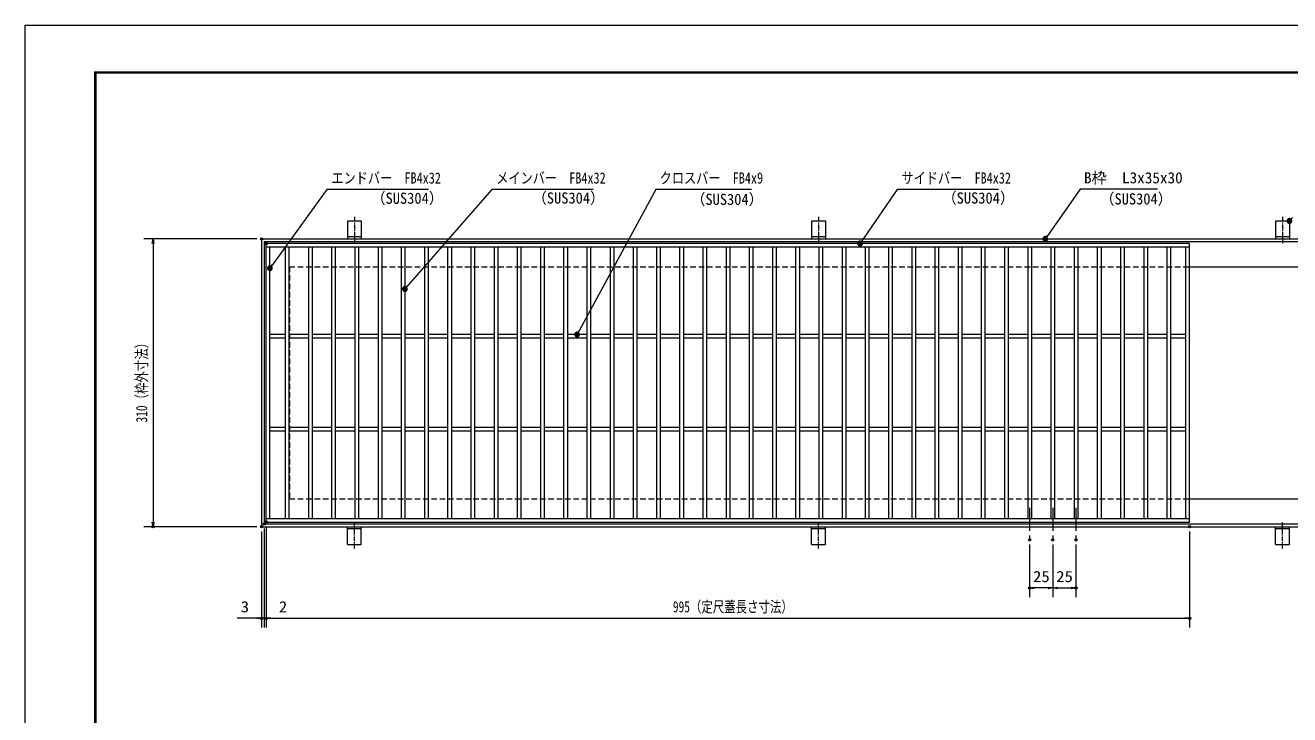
# Model space of a CAD drawing. Units: millimetres, scale not verified. Extents: x -1050 to 1050, y -742 to 742.
# Drawn here: x -1050 to 312, y 0 to 742 of the extents above; entities that cross this region are included whole.
import ezdxf
from ezdxf.enums import TextEntityAlignment as Align

# ---------------------------------------------------------------- set-up
doc = ezdxf.new("R2010")
doc.units = ezdxf.units.MM
doc.header["$LTSCALE"] = 5
doc.header["$PDMODE"] = 32
doc.header["$PDSIZE"] = 2.5
doc.linetypes.add('CHAIN1', pattern=[8, 5, -1, 1, -1])
doc.linetypes.add('DASHED1', pattern=[1.8, 1.2, -0.6])
for name, color, linetype, lineweight in [('0-0_7-図\u3000枠', 4, 'Continuous', 9), ('0-1_寸法注釈', 2, 'Continuous', 9), ('0-4_0', 2, 'Continuous', 9), ('0-5_DEFPOINTS', 134, 'Continuous', 9), ('0-6_枠', 7, 'Continuous', 9), ('0-7_蓋', 5, 'Continuous', 9), ('0-8_アンカー', 7, 'Continuous', 9), ('0-9_中心線', 6, 'CHAIN1', 9), ('0-A_溝開口', 4, 'DASHED1', 9)]:
    doc.layers.add(name, color=color, linetype=linetype, lineweight=lineweight)
doc.styles.add('ＭＳ ゴシック', font='')
doc.styles.get('ＭＳ ゴシック').set_extended_font_data('MS Gothic')

# ---------------------------------------------------------------- blocks, each defined once
blk = doc.blocks.new('_OPEN')
at = {"layer": '0-4_0'}
blk.add_line((0, 0), (-5, 0), dxfattribs=at)
blk.add_lwpolyline([(-5, 0.833), (0, 0), (-5, -0.833)], dxfattribs=at)
blk = doc.blocks.new('A$C5D7C781A')
at = {"layer": '0-8_アンカー', "color": 6, "linetype": 'CHAIN1'}
blk.add_line((37.5, 140.11), (37.5, 0), dxfattribs=at)
at = {"layer": '0-8_アンカー'}
for p, q in [((0, 118.78), (0, 22.26)), ((0, 118.78), (75, 118.78)), ((75, 118.78), (75, 22.26)), ((75, 33.76), (0, 33.76)), ((0, 22.26), (75, 22.26))]:
    blk.add_line(p, q, dxfattribs=at)
blk = doc.blocks.new('_Dot')
at = {"layer": '0-4_0'}
for p, q in [((-2.5, 0), (-5, 0)), ((2.445, 0.5), (-2.445, 0.5)), ((1.997, 1.5), (-1.997, 1.5)), ((2.289, -0.995), (-2.289, -0.995)), ((1.499, -1.995), (-1.499, -1.995))]:
    blk.add_line(p, q, dxfattribs=at)
for points in [[(2.5, 0), (2.48, 0.313), (2.421, 0.622), (2.324, 0.92), (2.191, 1.204), (2.023, 1.469), (1.822, 1.711), (1.594, 1.926), (1.34, 2.111), (1.064, 2.262), (0.773, 2.378), (0.468, 2.456), (0.157, 2.495), (-0.157, 2.495), (-0.468, 2.456), (-0.773, 2.378), (-1.064, 2.262), (-1.34, 2.111), (-1.594, 1.926), (-1.822, 1.711), (-2.023, 1.469), (-2.191, 1.204), (-2.324, 0.92), (-2.421, 0.622), (-2.48, 0.313), (-2.5, 0), (0, 0)], [(-2.5, 0), (-2.48, -0.313), (-2.421, -0.622), (-2.324, -0.92), (-2.191, -1.204), (-2.023, -1.469), (-1.822, -1.711), (-1.594, -1.926), (-1.34, -2.111), (-1.064, -2.262), (-0.773, -2.378), (-0.468, -2.456), (-0.157, -2.495), (0.157, -2.495), (0.468, -2.456), (0.773, -2.378), (1.064, -2.262), (1.34, -2.111), (1.594, -1.926), (1.822, -1.711), (2.023, -1.469), (2.191, -1.204), (2.324, -0.92), (2.421, -0.622), (2.48, -0.313), (2.5, 0), (0, 0)]]:
    blk.add_lwpolyline(points, close=True, dxfattribs=at)

msp = doc.modelspace()

# ---------------------------------------------------------------- linework, layer by layer
at = {"layer": '0-0_7-図\u3000枠'}
for p, q in [((-975, -692.5), (-975, 692.5)), ((-973.75, -691.25), (-973.75, 691.25)), ((-973.75, 691.25), (998.75, 691.25))]:
    msp.add_line(p, q, dxfattribs=at)
msp.add_lwpolyline([(-975, 692.5), (1000, 692.5), (1000, -692.5)], dxfattribs=at)
at = {"layer": '0-1_寸法注釈'}
for p, q in [((-800.45, 512.475), (-922.363, 512.475)), ((-912.363, 507.475), (-912.363, 207.475)), ((-800.45, 202.475), (-922.363, 202.475)), ((-795.45, 197.475), (-795.45, 93.953)), ((-792.45, 200.475), (-792.45, 93.953)), ((-792.45, 200.475), (-792.45, 93.953)), ((-790.45, 202.475), (-790.45, 93.953)), ((-790.45, 202.475), (-790.45, 93.953)), ((204.55, 197.475), (204.55, 93.953)), ((32.05, 183.328), (32.05, 126.522)), ((57.05, 183.328), (57.05, 126.522)), ((57.05, 183.328), (57.05, 126.522)), ((82.05, 183.328), (82.05, 126.522)), ((52.05, 136.522), (37.05, 136.522)), ((62.05, 136.522), (77.05, 136.522)), ((-800.45, 103.953), (-821.563, 103.953)), ((-797.45, 103.953), (-802.45, 103.953)), ((-792.45, 103.953), (-795.45, 103.953)), ((-792.45, 103.953), (-790.45, 103.953)), ((-787.45, 103.953), (-782.45, 103.953)), ((-785.45, 103.953), (199.55, 103.953)), ((-785.45, 103.953), (-764.337, 103.953))]:
    msp.add_line(p, q, dxfattribs=at)
for points in [[(-615.707, 565.749), (-724.931, 565.749), (-785.857, 481.667)], [(-438.147, 565.749), (-547.371, 565.749), (-640.288, 459.279)], [(-267.513, 565.749), (-370.72, 565.749), (-454.969, 410.352)], [(-1.475, 565.749), (-110.699, 565.749), (-149.985, 508.294)], [(169.797, 565.968), (86.447, 565.968), (49.664, 513.288)]]:
    msp.add_lwpolyline(points, dxfattribs=at)
at = {"layer": '0-5_DEFPOINTS'}
msp.add_lwpolyline([(-1050, -742.5), (-1050, 742.5), (1050, 742.5), (1050, -742.5)], close=True, dxfattribs=at)
for p in [(-795.45, 512.475), (-792.45, 205.475), (-790.45, 207.475), (-912.363, 202.475), (-795.45, 202.475), (-795.45, 202.475), (204.55, 202.475), (32.05, 188.328), (57.05, 188.328), (82.05, 188.328), (32.05, 136.522), (82.05, 136.522), (-795.45, 103.953), (-790.45, 103.953), (204.55, 103.953)]:
    msp.add_point(p, dxfattribs=at)
at = {"layer": '0-6_枠'}
for p, q in [((-795.45, 512.475), (409.55, 512.475)), ((-795.45, 512.475), (-795.45, 202.475)), ((-792.45, 509.475), (407.714, 509.475)), ((-792.45, 509.475), (-792.45, 205.475)), ((204.55, 482.475), (409.55, 482.475)), ((204.55, 232.475), (409.55, 232.475)), ((-792.45, 205.475), (411.386, 205.475)), ((-795.45, 202.475), (409.55, 202.475))]:
    msp.add_line(p, q, dxfattribs=at)
at = {"layer": '0-7_蓋'}
for p, q in [((204.55, 507.475), (-790.45, 507.475)), ((-790.45, 207.475), (-790.45, 507.475)), ((204.55, 207.475), (204.55, 507.475)), ((204.55, 503.475), (-790.45, 503.475)), ((-786.45, 211.475), (-786.45, 503.475)), ((-769.95, 503.475), (-769.95, 211.475)), ((-765.95, 503.475), (-765.95, 211.475)), ((-744.95, 503.475), (-744.95, 211.475)), ((-740.95, 503.475), (-740.95, 211.475)), ((-719.95, 503.475), (-719.95, 211.475)), ((-715.95, 503.475), (-715.95, 211.475)), ((-694.95, 503.475), (-694.95, 211.475)), ((-690.95, 503.475), (-690.95, 211.475)), ((-669.95, 503.475), (-669.95, 211.475)), ((-665.95, 503.475), (-665.95, 211.475)), ((-644.95, 503.475), (-644.95, 211.475)), ((-640.95, 503.475), (-640.95, 211.475)), ((-619.95, 503.475), (-619.95, 211.475)), ((-615.95, 503.475), (-615.95, 211.475)), ((-594.95, 503.475), (-594.95, 211.475)), ((-590.95, 503.475), (-590.95, 211.475)), ((-569.95, 503.475), (-569.95, 211.475)), ((-565.95, 503.475), (-565.95, 211.475)), ((-544.95, 503.475), (-544.95, 211.475)), ((-540.95, 503.475), (-540.95, 211.475)), ((-519.95, 503.475), (-519.95, 211.475)), ((-515.95, 503.475), (-515.95, 211.475)), ((-494.95, 503.475), (-494.95, 211.475)), ((-490.95, 503.475), (-490.95, 211.475)), ((-469.95, 503.475), (-469.95, 211.475)), ((-465.95, 503.475), (-465.95, 211.475)), ((-444.95, 503.475), (-444.95, 211.475)), ((-440.95, 503.475), (-440.95, 211.475)), ((-419.95, 503.475), (-419.95, 211.475)), ((-415.95, 503.475), (-415.95, 211.475)), ((-394.95, 503.475), (-394.95, 211.475)), ((-390.95, 503.475), (-390.95, 211.475)), ((-369.95, 503.475), (-369.95, 211.475)), ((-365.95, 503.475), (-365.95, 211.475)), ((-344.95, 503.475), (-344.95, 211.475)), ((-340.95, 503.475), (-340.95, 211.475)), ((-319.95, 503.475), (-319.95, 211.475)), ((-315.95, 503.475), (-315.95, 211.475)), ((-294.95, 503.475), (-294.95, 211.475)), ((-290.95, 503.475), (-290.95, 211.475)), ((-269.95, 503.475), (-269.95, 211.475)), ((-265.95, 503.475), (-265.95, 211.475)), ((-244.95, 503.475), (-244.95, 211.475)), ((-240.95, 503.475), (-240.95, 211.475)), ((-219.95, 503.475), (-219.95, 211.475)), ((-215.95, 503.475), (-215.95, 211.475)), ((-194.95, 503.475), (-194.95, 211.475)), ((-190.95, 503.475), (-190.95, 211.475)), ((-169.95, 503.475), (-169.95, 211.475)), ((-165.95, 503.475), (-165.95, 211.475)), ((-144.95, 503.475), (-144.95, 211.475)), ((-140.95, 503.475), (-140.95, 211.475)), ((-119.95, 503.475), (-119.95, 211.475)), ((-115.95, 503.475), (-115.95, 211.475)), ((-94.95, 503.475), (-94.95, 211.475)), ((-90.95, 503.475), (-90.95, 211.475)), ((-69.95, 503.475), (-69.95, 211.475)), ((-65.95, 503.475), (-65.95, 211.475)), ((-44.95, 503.475), (-44.95, 211.475)), ((-40.95, 503.475), (-40.95, 211.475)), ((-19.95, 503.475), (-19.95, 211.475)), ((-15.95, 503.475), (-15.95, 211.475)), ((5.05, 503.475), (5.05, 211.475)), ((9.05, 503.475), (9.05, 211.475)), ((30.05, 503.475), (30.05, 211.475)), ((34.05, 503.475), (34.05, 211.475)), ((55.05, 503.475), (55.05, 211.475)), ((59.05, 503.475), (59.05, 211.475)), ((80.05, 503.475), (80.05, 211.475)), ((84.05, 503.475), (84.05, 211.475)), ((105.05, 503.475), (105.05, 211.475)), ((109.05, 503.475), (109.05, 211.475)), ((130.05, 503.475), (130.05, 211.475)), ((134.05, 503.475), (134.05, 211.475)), ((155.05, 503.475), (155.05, 211.475)), ((159.05, 503.475), (159.05, 211.475)), ((180.05, 503.475), (180.05, 211.475)), ((184.05, 503.475), (184.05, 211.475)), ((200.55, 211.475), (200.55, 503.475)), ((-769.95, 409.475), (-786.45, 409.475)), ((-744.95, 409.475), (-765.95, 409.475)), ((-719.95, 409.475), (-740.95, 409.475)), ((-694.95, 409.475), (-715.95, 409.475)), ((-669.95, 409.475), (-690.95, 409.475)), ((-644.95, 409.475), (-665.95, 409.475)), ((-619.95, 409.475), (-640.95, 409.475)), ((-594.95, 409.475), (-615.95, 409.475)), ((-569.95, 409.475), (-590.95, 409.475)), ((-544.95, 409.475), (-565.95, 409.475)), ((-519.95, 409.475), (-540.95, 409.475)), ((-494.95, 409.475), (-515.95, 409.475)), ((-469.95, 409.475), (-490.95, 409.475)), ((-444.95, 409.475), (-465.95, 409.475)), ((-419.95, 409.475), (-440.95, 409.475)), ((-394.95, 409.475), (-415.95, 409.475)), ((-369.95, 409.475), (-390.95, 409.475)), ((-344.95, 409.475), (-365.95, 409.475)), ((-319.95, 409.475), (-340.95, 409.475)), ((-294.95, 409.475), (-315.95, 409.475)), ((-269.95, 409.475), (-290.95, 409.475)), ((-244.95, 409.475), (-265.95, 409.475)), ((-219.95, 409.475), (-240.95, 409.475)), ((-194.95, 409.475), (-215.95, 409.475)), ((-169.95, 409.475), (-190.95, 409.475)), ((-144.95, 409.475), (-165.95, 409.475)), ((-119.95, 409.475), (-140.95, 409.475)), ((-94.95, 409.475), (-115.95, 409.475)), ((-69.95, 409.475), (-90.95, 409.475)), ((-44.95, 409.475), (-65.95, 409.475)), ((-19.95, 409.475), (-40.95, 409.475)), ((5.05, 409.475), (-15.95, 409.475)), ((30.05, 409.475), (9.05, 409.475)), ((55.05, 409.475), (34.05, 409.475)), ((80.05, 409.475), (59.05, 409.475)), ((105.05, 409.475), (84.05, 409.475)), ((130.05, 409.475), (109.05, 409.475)), ((155.05, 409.475), (134.05, 409.475)), ((180.05, 409.475), (159.05, 409.475)), ((200.55, 409.475), (184.05, 409.475)), ((-769.95, 405.475), (-786.45, 405.475)), ((-744.95, 405.475), (-765.95, 405.475)), ((-719.95, 405.475), (-740.95, 405.475)), ((-694.95, 405.475), (-715.95, 405.475)), ((-669.95, 405.475), (-690.95, 405.475)), ((-644.95, 405.475), (-665.95, 405.475)), ((-619.95, 405.475), (-640.95, 405.475)), ((-594.95, 405.475), (-615.95, 405.475)), ((-569.95, 405.475), (-590.95, 405.475)), ((-544.95, 405.475), (-565.95, 405.475)), ((-519.95, 405.475), (-540.95, 405.475)), ((-494.95, 405.475), (-515.95, 405.475)), ((-469.95, 405.475), (-490.95, 405.475)), ((-444.95, 405.475), (-465.95, 405.475)), ((-419.95, 405.475), (-440.95, 405.475)), ((-394.95, 405.475), (-415.95, 405.475)), ((-369.95, 405.475), (-390.95, 405.475)), ((-344.95, 405.475), (-365.95, 405.475)), ((-319.95, 405.475), (-340.95, 405.475)), ((-294.95, 405.475), (-315.95, 405.475)), ((-269.95, 405.475), (-290.95, 405.475)), ((-244.95, 405.475), (-265.95, 405.475)), ((-219.95, 405.475), (-240.95, 405.475)), ((-194.95, 405.475), (-215.95, 405.475)), ((-169.95, 405.475), (-190.95, 405.475)), ((-144.95, 405.475), (-165.95, 405.475)), ((-119.95, 405.475), (-140.95, 405.475)), ((-94.95, 405.475), (-115.95, 405.475)), ((-69.95, 405.475), (-90.95, 405.475)), ((-44.95, 405.475), (-65.95, 405.475)), ((-19.95, 405.475), (-40.95, 405.475)), ((5.05, 405.475), (-15.95, 405.475)), ((30.05, 405.475), (9.05, 405.475)), ((55.05, 405.475), (34.05, 405.475)), ((80.05, 405.475), (59.05, 405.475)), ((105.05, 405.475), (84.05, 405.475)), ((130.05, 405.475), (109.05, 405.475)), ((155.05, 405.475), (134.05, 405.475)), ((180.05, 405.475), (159.05, 405.475)), ((200.55, 405.475), (184.05, 405.475)), ((-769.95, 309.475), (-786.45, 309.475)), ((-769.95, 305.475), (-786.45, 305.475)), ((-744.95, 309.475), (-765.95, 309.475)), ((-744.95, 305.475), (-765.95, 305.475)), ((-719.95, 309.475), (-740.95, 309.475)), ((-719.95, 305.475), (-740.95, 305.475)), ((-694.95, 309.475), (-715.95, 309.475)), ((-694.95, 305.475), (-715.95, 305.475)), ((-669.95, 309.475), (-690.95, 309.475)), ((-669.95, 305.475), (-690.95, 305.475)), ((-644.95, 309.475), (-665.95, 309.475)), ((-644.95, 305.475), (-665.95, 305.475)), ((-619.95, 309.475), (-640.95, 309.475)), ((-619.95, 305.475), (-640.95, 305.475)), ((-594.95, 309.475), (-615.95, 309.475)), ((-594.95, 305.475), (-615.95, 305.475)), ((-569.95, 309.475), (-590.95, 309.475)), ((-569.95, 305.475), (-590.95, 305.475)), ((-544.95, 309.475), (-565.95, 309.475)), ((-544.95, 305.475), (-565.95, 305.475)), ((-519.95, 309.475), (-540.95, 309.475)), ((-519.95, 305.475), (-540.95, 305.475)), ((-494.95, 309.475), (-515.95, 309.475)), ((-494.95, 305.475), (-515.95, 305.475)), ((-469.95, 309.475), (-490.95, 309.475)), ((-469.95, 305.475), (-490.95, 305.475)), ((-444.95, 309.475), (-465.95, 309.475)), ((-444.95, 305.475), (-465.95, 305.475)), ((-419.95, 309.475), (-440.95, 309.475)), ((-419.95, 305.475), (-440.95, 305.475)), ((-394.95, 309.475), (-415.95, 309.475)), ((-394.95, 305.475), (-415.95, 305.475)), ((-369.95, 309.475), (-390.95, 309.475)), ((-369.95, 305.475), (-390.95, 305.475)), ((-344.95, 309.475), (-365.95, 309.475)), ((-344.95, 305.475), (-365.95, 305.475)), ((-319.95, 309.475), (-340.95, 309.475)), ((-319.95, 305.475), (-340.95, 305.475)), ((-294.95, 309.475), (-315.95, 309.475)), ((-294.95, 305.475), (-315.95, 305.475)), ((-269.95, 309.475), (-290.95, 309.475)), ((-269.95, 305.475), (-290.95, 305.475)), ((-244.95, 309.475), (-265.95, 309.475)), ((-244.95, 305.475), (-265.95, 305.475)), ((-219.95, 309.475), (-240.95, 309.475)), ((-219.95, 305.475), (-240.95, 305.475)), ((-194.95, 309.475), (-215.95, 309.475)), ((-194.95, 305.475), (-215.95, 305.475)), ((-169.95, 309.475), (-190.95, 309.475)), ((-169.95, 305.475), (-190.95, 305.475)), ((-144.95, 309.475), (-165.95, 309.475)), ((-144.95, 305.475), (-165.95, 305.475)), ((-119.95, 309.475), (-140.95, 309.475)), ((-119.95, 305.475), (-140.95, 305.475)), ((-94.95, 309.475), (-115.95, 309.475)), ((-94.95, 305.475), (-115.95, 305.475)), ((-69.95, 309.475), (-90.95, 309.475)), ((-69.95, 305.475), (-90.95, 305.475)), ((-44.95, 309.475), (-65.95, 309.475)), ((-44.95, 305.475), (-65.95, 305.475)), ((-19.95, 309.475), (-40.95, 309.475)), ((-19.95, 305.475), (-40.95, 305.475)), ((5.05, 309.475), (-15.95, 309.475)), ((5.05, 305.475), (-15.95, 305.475)), ((30.05, 309.475), (9.05, 309.475)), ((30.05, 305.475), (9.05, 305.475)), ((55.05, 309.475), (34.05, 309.475)), ((55.05, 305.475), (34.05, 305.475)), ((80.05, 309.475), (59.05, 309.475)), ((80.05, 305.475), (59.05, 305.475)), ((105.05, 309.475), (84.05, 309.475)), ((105.05, 305.475), (84.05, 305.475)), ((130.05, 309.475), (109.05, 309.475)), ((130.05, 305.475), (109.05, 305.475)), ((155.05, 309.475), (134.05, 309.475)), ((155.05, 305.475), (134.05, 305.475)), ((180.05, 309.475), (159.05, 309.475)), ((180.05, 305.475), (159.05, 305.475)), ((200.55, 309.475), (184.05, 309.475)), ((200.55, 305.475), (184.05, 305.475)), ((-790.45, 211.475), (204.55, 211.475)), ((-790.45, 207.475), (204.55, 207.475))]:
    msp.add_line(p, q, dxfattribs=at)
at = {"layer": '0-7_蓋', "color": 7}
for p in [(-790.45, 507.475), (-790.45, 207.475)]:
    msp.add_point(p, dxfattribs=at)
at = {"layer": '0-9_中心線'}
for p, q in [((32.05, 222.969), (32.05, 188.328)), ((57.05, 222.969), (57.05, 188.328)), ((82.05, 222.969), (82.05, 188.328))]:
    msp.add_line(p, q, dxfattribs=at)
at = {"layer": '0-A_溝開口'}
for p, q in [((-765.45, 482.475), (204.55, 482.475)), ((-765.45, 482.475), (-765.45, 232.475)), ((-765.45, 232.475), (204.55, 232.475))]:
    msp.add_line(p, q, dxfattribs=at)

# ---------------------------------------------------------------- block references
at = {"layer": '0-1_寸法注釈'}
for name, p, rotation in [('_Dot', (312.05, 531.779), 229.33113), ('_Dot', (49.081, 512.475), 234.35189), ('_OPEN', (-912.363, 512.475), 90), ('_Dot', (-150.56, 507.475), 234.96256), ('_Dot', (-786.45, 480.862), 233.62864), ('_Dot', (-640.95, 458.53), 228.58426), ('_Dot', (-455.45, 409.475), 241.2515), ('_OPEN', (-912.363, 202.475), 270), ('_OPEN', (32.05, 136.522), 180), ('_OPEN', (57.05, 136.522), 180), ('_OPEN', (-792.45, 103.953), 180), ('_OPEN', (-790.45, 103.953), 180), ('_OPEN', (-790.45, 103.953), 180)]:
    msp.add_blockref(name, p, dxfattribs=dict(at, rotation=rotation))
for p in [(57.05, 136.522), (82.05, 136.522), (-795.45, 103.953), (-792.45, 103.953), (204.55, 103.953)]:
    msp.add_blockref('_OPEN', p, dxfattribs=at)
at = {"layer": '0-8_アンカー', "xscale": 0.2, "yscale": 0.2}
for p in [(-702.95, 508.023), (-202.95, 508.023), (297.05, 508.023)]:
    msp.add_blockref('A$C5D7C781A', p, dxfattribs=at)
at = {"layer": '0-8_アンカー', "xscale": -0.2, "yscale": 0.2, "rotation": 180}
for p in [(-702.95, 206.927), (-202.95, 206.927), (297.05, 206.927)]:
    msp.add_blockref('A$C5D7C781A', p, dxfattribs=at)

# ---------------------------------------------------------------- texts
at = {"layer": '0-1_寸法注釈', "color": 7, "style": 'ＭＳ ゴシック'}
msp.add_text('B枠\u3000L3x35x30', height=12.02, dxfattribs=at).set_placement((90.7, 568.655), align=Align.BOTTOM_LEFT)
for s, height, width, p in [('エンドバー\u3000FB4x32', 12.02, 0.8, (-720.154, 568.436)), ('メインバー\u3000FB4x32', 12.02, 0.8, (-542.594, 568.436)), ('クロスバー\u3000FB4x9', 12.03, 0.8, (-366.554, 568.436)), ('サイドバー\u3000FB4x32', 12.02, 0.8, (-105.921, 568.436)), ('（SUS304）', 12.02, 0.95, (-677.407, 546.644)), ('（SUS304）', 12.02, 0.95, (-503.663, 546.881)), ('（SUS304）', 12.02, 0.95, (-332.791, 545.438)), ('（SUS304）', 12.02, 0.95, (-62.079, 546.881)), ('（SUS304）', 12.02, 0.95, (107.958, 545.919)), ('25', 12.02, 1.1, (35.817, 139.209)), ('25', 12.02, 1.1, (60.817, 139.209)), ('995（定尺蓋長さ寸法）', 12.03, 0.75, (-352.249, 106.64)), ('3', 12.02, 1.1, (-817.873, 106.64)), ('2', 12.02, 1.1, (-776.76, 106.64))]:
    msp.add_text(s, height=height, dxfattribs=dict(at, width=width)).set_placement(p, align=Align.BOTTOM_LEFT)
at = {"layer": '0-1_寸法注釈', "color": 7, "style": 'ＭＳ ゴシック', "width": 0.75}
msp.add_text('310（枠外寸法）', height=12.03, rotation=90, dxfattribs=at).set_placement((-915.05, 314.682), align=Align.BOTTOM_LEFT)

doc.saveas('drawing.dxf')
